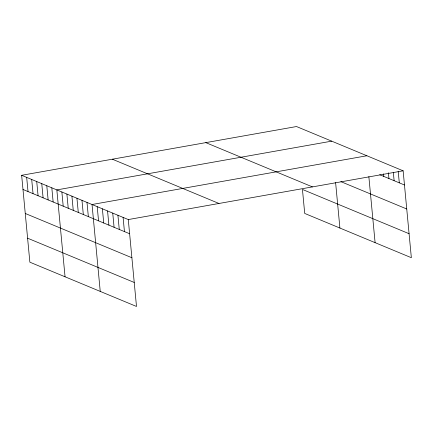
<?xml version="1.0" encoding="UTF-8"?>
<svg xmlns="http://www.w3.org/2000/svg" width="433" height="433" viewBox="0 0 433 433"><rect width="100%" height="100%" fill="white"/><g stroke="black" fill="none" stroke-linecap="round" stroke-linejoin="round"><path stroke-width="0.65" d="M21.65 175.295L128.282 219.563L136.498 306.461L29.866 262.187L21.65 175.295L296.502 126.539L403.134 170.813L411.35 257.705L304.718 213.437L302.45 189.443L409.082 233.712M331.694 141.153L56.837 189.903L65.053 276.795M366.881 155.761L92.029 204.511L100.239 291.409M128.282 219.563L403.134 170.813M379.73 174.721L404.476 184.994M340.885 181.649L406.744 208.987M205.799 142.63L312.437 186.899M112.353 159.203L218.984 203.478M22.992 189.475L129.624 233.744M25.26 213.469L131.892 257.743M27.598 238.193L134.23 282.462M398.203 171.241L399.296 182.845M393.326 172.312L394.117 180.691M388.39 172.74L388.937 178.542M383.514 173.817L383.757 176.393M368.851 176.61L375.097 242.653M335.607 182.58L339.905 228.045M123.102 217.415L124.444 231.595M117.922 215.266L119.264 229.447M112.742 213.112L114.085 227.293M107.563 210.963L108.905 225.144M102.388 208.814L103.725 222.995M97.209 206.66L98.545 220.846M87.001 202.422L88.343 216.608M81.972 200.338L83.315 214.519M76.944 198.249L78.286 212.435M71.921 196.165L73.258 210.346M66.893 194.076L68.235 208.257M61.865 191.987L63.207 206.173M51.814 187.814L53.151 201.994M46.786 185.73L48.128 199.911M41.757 183.641L43.1 197.821M36.729 181.551L38.072 195.738M31.706 179.468L33.043 193.648M26.678 177.378L28.015 191.559"/></g></svg>
